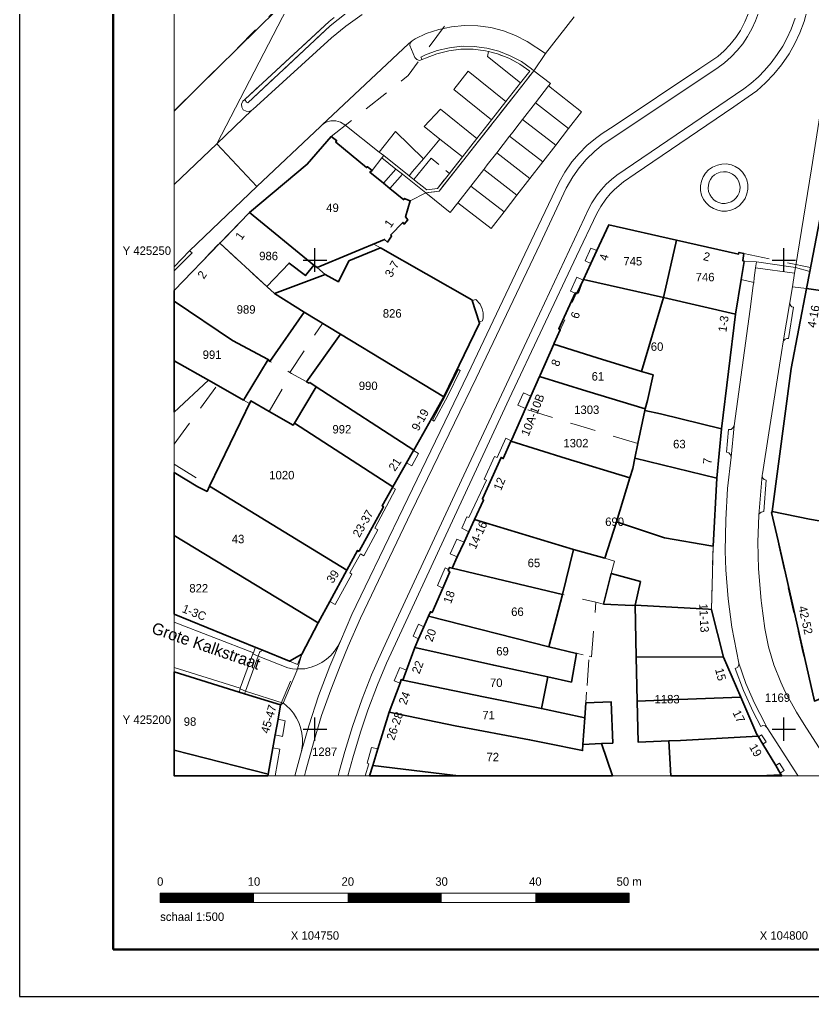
# Model space of a CAD drawing. Header units: metres. Extents: x 104718 to 105139, y 425172 to 425468.
# Drawn here: x 104718.5 to 104803.2, y 425171.5 to 425275.6 of the extents above; entities that cross this region are included whole.
import ezdxf
from ezdxf.enums import TextEntityAlignment as Align

# ---------------------------------------------------------------- set-up
doc = ezdxf.new("R2010")
doc.units = ezdxf.units.M
doc.header["$MEASUREMENT"] = 0
doc.linetypes.add('IE-TERREINAFSCHEIDING_KUNSTMATIG-SO', pattern=[10, 4, 4, -2])
doc.linetypes.add('KG-PERCEEL-SO', pattern=[19, 5.5, -4, 5.5, -4])
for name, color, linetype, lineweight in [('B-XX-AL-COORDINAATPUNT-G', 7, 'Continuous', 25), ('B-XX-AL-COORDINAATPUNT-T', 7, 'Continuous', 25), ('B-XX-AL-TEKENBLAD_DEELKADER-G', 7, 'Continuous', 18), ('B-XX-AL-TEKENBLAD_KADER-G', 7, 'Continuous', 70), ('B-XX-AL-TEKENBLAD_KADER_AFSNIJMARKERING-G', 7, 'Continuous', 25), ('B-XX-AL-TEKENBLAD_SCHAALBALK-G', 7, 'Continuous', 18), ('B-XX-AL-TEKENBLAD_SCHAALBALK-T', 7, 'Continuous', 18), ('B-XX-GR-BEPLANTING_CULTUUR_BODEMBEDEKKER-G', 90, 'Continuous', 18), ('B-XX-GR-STRUIK-G', 90, 'Continuous', 13), ('B-XX-IE-TERREINAFSCHEIDING_KUNSTMATIG_MUUR-G', 90, 'IE-TERREINAFSCHEIDING_KUNSTMATIG-SO', 18), ('B-XX-KG-GRENS_PERCEEL-G', 150, 'KG-PERCEEL-SO', 18), ('B-XX-KG-GRENS_PERCEEL-T', 150, 'KG-PERCEEL-SO', 18), ('B-XX-OG-BEBOUWING-G', 7, 'Continuous', 35), ('B-XX-OG-BEBOUWING_HUISNUMMER-T', 7, 'Continuous', 18), ('B-XX-OG-BEBOUWING_STRAATNAAM-T', 7, 'Continuous', 18), ('B-XX-OG-TERREIN_ERF-G', 7, 'Continuous', 18), ('B-XX-OG-WATER-G', 130, 'Continuous', 18), ('B-XX-VH-GESLOTENVERHARDING_BETON-G', 10, 'Continuous', 18), ('B-XX-VH-OPENVERHARDING-G', 90, 'Continuous', 18)]:
    doc.layers.add(name, color=color, linetype=linetype, lineweight=lineweight)

msp = doc.modelspace()

# ---------------------------------------------------------------- linework, layer by layer
at = {"layer": 'B-XX-AL-COORDINAATPUNT-G', "ltscale": 0.5, "flags": 128}
for points in [[(104750, 425248.75), (104750, 425251.25)], [(104800, 425248.75), (104800, 425251.25)], [(104748.75, 425250), (104751.25, 425250)], [(104798.75, 425250), (104801.25, 425250)], [(104750, 425198.75), (104750, 425201.25)], [(104800, 425198.75), (104800, 425201.25)], [(104748.75, 425200), (104751.25, 425200)], [(104798.75, 425200), (104801.25, 425200)]]:
    msp.add_lwpolyline(points, dxfattribs=at)
at = {"layer": 'B-XX-AL-TEKENBLAD_DEELKADER-G', "ltscale": 0.5}
msp.add_lwpolyline([(104728.5, 425176.5), (105041.5, 425176.5), (105041.5, 425463.5), (104728.5, 425463.5)], close=True, dxfattribs=at)
at = {"layer": 'B-XX-AL-TEKENBLAD_KADER-G', "ltscale": 0.5}
msp.add_lwpolyline([(104728.5, 425176.5), (105134, 425176.5), (105134, 425463.5), (104728.5, 425463.5)], close=True, dxfattribs=at)
at = {"layer": 'B-XX-AL-TEKENBLAD_KADER_AFSNIJMARKERING-G', "ltscale": 0.5}
msp.add_lwpolyline([(104718.5, 425171.5), (105139, 425171.5), (105139, 425468.5), (104718.5, 425468.5)], close=True, dxfattribs=at)
at = {"layer": 'B-XX-AL-TEKENBLAD_SCHAALBALK-G', "const_width": 1}
for points in [[(104733.5, 425182), (104743.5, 425182)], [(104753.5, 425182), (104763.5, 425182)], [(104773.5, 425182), (104783.5, 425182)]]:
    msp.add_lwpolyline(points, dxfattribs=at)
at = {"layer": 'B-XX-AL-TEKENBLAD_SCHAALBALK-G', "ltscale": 0.5}
msp.add_lwpolyline([(104733.5, 425181.5), (104783.5, 425181.5), (104783.5, 425182.5), (104733.5, 425182.5)], close=True, dxfattribs=at)
at = {"layer": 'B-XX-GR-BEPLANTING_CULTUUR_BODEMBEDEKKER-G', "ltscale": 0.5}
msp.add_lwpolyline([(104793.38, 425256.04), (104793.74, 425256.03), (104794.04, 425256.08), (104794.39, 425256.2), (104794.65, 425256.37), (104794.92, 425256.62), (104795.1, 425256.87), (104795.23, 425257.16), (104795.31, 425257.46), (104795.33, 425257.77), (104795.28, 425258.13), (104795.17, 425258.43), (104795.01, 425258.7), (104794.77, 425258.98), (104794.51, 425259.16), (104794.18, 425259.32), (104793.88, 425259.39), (104793.57, 425259.41), (104793.2, 425259.36), (104792.86, 425259.23), (104792.59, 425259.07), (104792.36, 425258.86), (104792.17, 425258.6), (104792.04, 425258.32), (104791.95, 425257.97), (104791.93, 425257.66), (104791.98, 425257.29), (104792.09, 425257), (104792.28, 425256.69), (104792.53, 425256.43), (104792.79, 425256.25), (104793.07, 425256.12)], close=True, dxfattribs=at)
at = {"layer": 'B-XX-GR-STRUIK-G', "ltscale": 0.5}
for points in [[(104797.28, 425199.19), (104797.76, 425198.38), (104798.13, 425198.64), (104797.63, 425199.4)], [(104799.13, 425196.11), (104799.61, 425195.31), (104800.04, 425195.58), (104799.55, 425196.35)]]:
    msp.add_lwpolyline(points, close=True, dxfattribs=at)
at = {"layer": 'B-XX-IE-TERREINAFSCHEIDING_KUNSTMATIG_MUUR-G', "ltscale": 0.5}
msp.add_lwpolyline([(104752.05, 425275.85), (104751.51, 425275.41), (104742.51, 425267.12), (104742.69, 425266.84), (104742.84, 425266.75), (104751.62, 425274.97), (104753.32, 425276.32)], dxfattribs=at)
for points in [[(104773.1, 425270.39), (104772.01, 425271.15), (104770.83, 425271.78), (104769.6, 425272.26), (104768.31, 425272.59), (104766.99, 425272.76), (104765.66, 425272.78), (104764.34, 425272.63), (104763.04, 425272.33), (104761.79, 425271.87), (104761.3, 425271.64), (104761.44, 425271.37), (104761.77, 425271.52), (104762.99, 425271.99), (104764.26, 425272.3), (104765.57, 425272.46), (104766.88, 425272.46), (104768.18, 425272.29), (104768.51, 425272.21), (104769.45, 425271.97), (104770.68, 425271.5), (104771.83, 425270.89), (104772.9, 425270.13), (104771.91, 425268.87), (104770.36, 425266.9), (104768.82, 425264.93), (104767.27, 425262.96), (104765.72, 425260.99), (104764.34, 425259.23), (104763.08, 425257.62), (104761.92, 425257.47), (104760.61, 425258.51), (104760.53, 425258.58), (104760.45, 425258.64), (104760.04, 425258.97), (104757.33, 425261.13), (104757.14, 425260.89), (104758.63, 425259.7), (104759.33, 425259.15), (104761.84, 425257.15), (104763.24, 425257.34), (104773.35, 425270.18)], [(104792.06, 425255.74), (104792.48, 425255.48), (104792.96, 425255.3), (104793.39, 425255.22), (104793.9, 425255.22), (104794.34, 425255.31), (104794.81, 425255.5), (104795.23, 425255.78), (104795.59, 425256.15), (104795.86, 425256.57), (104796.05, 425257.04), (104796.15, 425257.54), (104796.14, 425258.04), (104796.04, 425258.53), (104795.87, 425258.94), (104795.59, 425259.35), (104795.23, 425259.71), (104794.8, 425259.98), (104794.4, 425260.14), (104793.9, 425260.24), (104793.4, 425260.23), (104792.91, 425260.12), (104792.4, 425259.9), (104791.98, 425259.61), (104791.63, 425259.25), (104791.39, 425258.87), (104791.2, 425258.4), (104791.11, 425257.91), (104791.12, 425257.4), (104791.23, 425256.91), (104791.44, 425256.45), (104791.7, 425256.09)], [(104793.38, 425256.04), (104793.07, 425256.12), (104792.79, 425256.25), (104792.53, 425256.43), (104792.28, 425256.69), (104792.09, 425257), (104791.98, 425257.29), (104791.93, 425257.66), (104791.95, 425257.97), (104792.04, 425258.32), (104792.17, 425258.6), (104792.36, 425258.86), (104792.59, 425259.07), (104792.86, 425259.23), (104793.2, 425259.36), (104793.57, 425259.41), (104793.88, 425259.39), (104794.18, 425259.32), (104794.51, 425259.16), (104794.77, 425258.98), (104795.01, 425258.7), (104795.17, 425258.43), (104795.28, 425258.13), (104795.33, 425257.77), (104795.31, 425257.46), (104795.23, 425257.16), (104795.1, 425256.87), (104794.92, 425256.62), (104794.65, 425256.37), (104794.39, 425256.2), (104794.04, 425256.08), (104793.74, 425256.03)]]:
    msp.add_lwpolyline(points, close=True, dxfattribs=at)
at = {"layer": 'B-XX-IE-TERREINAFSCHEIDING_KUNSTMATIG_MUUR-G', "ltscale": 0.5, "flags": 128}
for points in [[(104761.44, 425271.37), (104761.3, 425271.64), (104761.79, 425271.87), (104763.04, 425272.33), (104764.34, 425272.63), (104765.66, 425272.78), (104766.99, 425272.76), (104768.31, 425272.59), (104769.6, 425272.26), (104770.83, 425271.78), (104772.01, 425271.15), (104773.1, 425270.39), (104773.35, 425270.18), (104763.24, 425257.34), (104761.84, 425257.15)], [(104771.91, 425268.87), (104772.9, 425270.13), (104771.83, 425270.89), (104770.68, 425271.5), (104769.45, 425271.97), (104768.51, 425272.21), (104768.18, 425272.29), (104766.88, 425272.46), (104765.57, 425272.46), (104764.26, 425272.3), (104762.99, 425271.99), (104761.77, 425271.52), (104761.44, 425271.37)], [(104770.36, 425266.9), (104771.91, 425268.87)], [(104768.82, 425264.93), (104770.36, 425266.9)], [(104767.27, 425262.96), (104768.82, 425264.93)], [(104765.72, 425260.99), (104767.27, 425262.96)], [(104757.14, 425260.89), (104757.33, 425261.13)], [(104758.63, 425259.7), (104757.14, 425260.89)], [(104757.33, 425261.13), (104760.04, 425258.97), (104760.45, 425258.64)], [(104760.53, 425258.58), (104762.39, 425260.86), (104764.34, 425259.23)], [(104760.61, 425258.51), (104761.92, 425257.47), (104763.08, 425257.62), (104764.34, 425259.23), (104765.72, 425260.99)], [(104759.33, 425259.15), (104758.63, 425259.7)], [(104761.84, 425257.15), (104759.33, 425259.15)], [(104760.45, 425258.64), (104760.53, 425258.58), (104760.61, 425258.51)]]:
    msp.add_lwpolyline(points, dxfattribs=at)
at = {"layer": 'B-XX-KG-GRENS_PERCEEL-G', "ltscale": 0.5, "flags": 128}
for points in [[(104735, 425265.87), (104748.09, 425278.93), (104745.3, 425285.28), (104741.93, 425293.29), (104735.43, 425300.98), (104736.75, 425302.48), (104738.65, 425304.91)], [(104751.74, 425263.17), (104759.94, 425269.68), (104771.71, 425285.62)], [(104743.03, 425255.05), (104743.14, 425255.16), (104749.17, 425260.22), (104751.74, 425263.17)], [(104751.74, 425263.17), (104752.3, 425262.75), (104752.21, 425262.57), (104755.48, 425259.86), (104755.6, 425259.95), (104756.1, 425259.55), (104755.86, 425259.35), (104759.47, 425256.42), (104759.53, 425256.57), (104760.15, 425256.3), (104759.66, 425254.6), (104759.89, 425254.3), (104759.53, 425253.83), (104759.38, 425254.01), (104758.09, 425252.68), (104758.18, 425252.53), (104757.75, 425251.91), (104757.43, 425252.19), (104756.27, 425251.7)], [(104802.84, 425249.19), (104804.65, 425258.57)], [(104739.84, 425251.8), (104743.03, 425255.05)], [(104743.03, 425255.05), (104749.87, 425249.44), (104750.22, 425249.19)], [(104778.63, 425247.93), (104781.32, 425253.75), (104788.55, 425252.12)], [(104735, 425246.75), (104739.61, 425251.57), (104739.84, 425251.8)], [(104739.84, 425251.8), (104744.87, 425247.16), (104745.7, 425246.44)], [(104750.22, 425249.19), (104756.27, 425251.7)], [(104756.27, 425251.7), (104757, 425251.29)], [(104757, 425251.29), (104766.74, 425245.77), (104767.55, 425243.27)], [(104787.16, 425245.99), (104788.55, 425252.12)], [(104788.55, 425252.12), (104795.17, 425250.63), (104795.2, 425250.81), (104795.73, 425250.71)], [(104794.83, 425244.24), (104795.76, 425249.85), (104795.61, 425249.94), (104795.73, 425250.71)], [(104795.73, 425250.71), (104802.84, 425249.19)], [(104745.7, 425246.44), (104751.08, 425248.44), (104750.22, 425249.19)], [(104802.41, 425246.96), (104802.84, 425249.19)], [(104775.51, 425241.13), (104777.93, 425246.56), (104778.11, 425246.47), (104778.63, 425247.93)], [(104778.63, 425247.93), (104787.16, 425245.99)], [(104798.74, 425223.21), (104800.77, 425238.43), (104802.41, 425246.96)], [(104802.41, 425246.96), (104808.22, 425246.15), (104808.1, 425245.4), (104808.39, 425245.34), (104808.49, 425245.7), (104811.51, 425245.28)], [(104745.7, 425246.44), (104748.86, 425244.44), (104750.8, 425243.25)], [(104787.16, 425245.99), (104794.83, 425244.24)], [(104735, 425245.61), (104741.21, 425241.43), (104745, 425239.39), (104745.2, 425239.18), (104747.32, 425238.02)], [(104793.36, 425232.02), (104794.83, 425244.24)], [(104747.32, 425238.02), (104750.8, 425243.25)], [(104750.8, 425243.25), (104752.71, 425242.08), (104763.75, 425235.43)], [(104767.55, 425243.27), (104763.75, 425235.43)], [(104774, 425237.72), (104775.47, 425241.02)], [(104775.47, 425241.02), (104775.51, 425241.13)], [(104775.47, 425241.02), (104780.08, 425239.59), (104786.06, 425237.76)], [(104735, 425239.24), (104739.58, 425236.66)], [(104745.12, 425233.85), (104747.5, 425237.91)], [(104747.32, 425238.02), (104747.5, 425237.91)], [(104747.5, 425237.91), (104749.38, 425236.88), (104749.47, 425236.96), (104750.12, 425236.48), (104760.54, 425229.74)], [(104772.45, 425234.22), (104773.95, 425237.6)], [(104773.95, 425237.6), (104774, 425237.72)], [(104773.95, 425237.6), (104778.99, 425236.03), (104785.21, 425234.13)], [(104786.06, 425237.76), (104785.45, 425235.01)], [(104735, 425230.38), (104739.58, 425236.66)], [(104739.58, 425236.66), (104740.57, 425236.1)], [(104740.57, 425236.1), (104743.22, 425234.59), (104743.37, 425234.88), (104745.12, 425233.85)], [(104760.54, 425229.74), (104763.71, 425235.36), (104763.75, 425235.43)], [(104785.21, 425234.13), (104785.45, 425235.01)], [(104745.12, 425233.85), (104747.69, 425232.4), (104747.81, 425232.6), (104758.31, 425225.82)], [(104770.98, 425230.88), (104772.38, 425234.07), (104772.41, 425234.13)], [(104772.41, 425234.13), (104772.45, 425234.22)], [(104784.42, 425230.43), (104777.88, 425232.43), (104772.41, 425234.13)], [(104784.42, 425230.43), (104784.51, 425230.88), (104785.17, 425233.97)], [(104785.17, 425233.97), (104785.21, 425234.13)], [(104785.17, 425233.97), (104786.83, 425233.6), (104793.36, 425232.02)], [(104793.36, 425232.02), (104792.84, 425226.76)], [(104767.02, 425222.35), (104767.98, 425224.41), (104767.86, 425224.53), (104769.84, 425228.95), (104770.08, 425228.83), (104770.9, 425230.69)], [(104770.9, 425230.69), (104770.98, 425230.88)], [(104783.58, 425226.78), (104776.77, 425228.86), (104770.9, 425230.69)], [(104784.1, 425228.88), (104784.4, 425230.35)], [(104784.4, 425230.35), (104784.42, 425230.43)], [(104758.31, 425225.82), (104760.54, 425229.74)], [(104735, 425228.23), (104737.57, 425226.64), (104753.4, 425216.93)], [(104783.88, 425227.79), (104784.1, 425228.88)], [(104784.1, 425228.88), (104792.84, 425226.76)], [(104783.88, 425227.79), (104783.58, 425226.78)], [(104792.46, 425219.51), (104792.84, 425226.76)], [(104753.4, 425216.93), (104754.55, 425219.04), (104754.64, 425218.9), (104757.31, 425223.69), (104757.16, 425223.81), (104758.31, 425225.82)], [(104798.71, 425222.98), (104798.74, 425223.21)], [(104798.74, 425223.21), (104802.74, 425222.38)], [(104764.65, 425217.15), (104767.02, 425222.35)], [(104767.02, 425222.35), (104777.57, 425219.16), (104780.9, 425218.23), (104781.93, 425217.9)], [(104808.17, 425195), (104803.29, 425203.08), (104801.96, 425208.47), (104800.93, 425213), (104798.71, 425222.98)], [(104802.74, 425222.38), (104809.45, 425221.21), (104809.75, 425221.15), (104810.95, 425220.95)], [(104735, 425220.64), (104740.09, 425217.56), (104750.35, 425211.34)], [(104792.27, 425212.76), (104792.46, 425219.51)], [(104781.59, 425216.59), (104781.93, 425217.9)], [(104750.35, 425211.34), (104753.4, 425216.93)], [(104762.11, 425212.03), (104762.31, 425212.5), (104762.49, 425212.41), (104764.38, 425216.77), (104764.21, 425216.89), (104764.36, 425217.24), (104764.65, 425217.15)], [(104764.65, 425217.15), (104776.39, 425214.35), (104779.95, 425213.54)], [(104781.59, 425216.59), (104780.78, 425213.32)], [(104779.48, 425207.71), (104779.95, 425213.54)], [(104779.95, 425213.54), (104780.78, 425213.32)], [(104780.78, 425213.32), (104783.85, 425213.17), (104784.15, 425213.2), (104792.27, 425212.76)], [(104792.27, 425212.76), (104793.53, 425207.71), (104794.49, 425205.47), (104797.13, 425199.42), (104798.48, 425197.21), (104799.72, 425195.14)], [(104735, 425212.24), (104747.28, 425207.24)], [(104760.65, 425208.68), (104762.11, 425212.03)], [(104762.11, 425212.03), (104774.93, 425208.77), (104777.99, 425208.05), (104779.24, 425207.77)], [(104748.6, 425207.97), (104750.35, 425211.34)], [(104759.38, 425205.21), (104760.65, 425208.68)], [(104760.65, 425208.68), (104769.07, 425206.8), (104779.02, 425204.65)], [(104748.15, 425206.9), (104748.6, 425207.97)], [(104779.02, 425204.65), (104779.24, 425207.77)], [(104779.24, 425207.77), (104779.48, 425207.71)], [(104746.34, 425202.57), (104748.15, 425206.9)], [(104747.28, 425207.24), (104748.15, 425206.9)], [(104735, 425206.09), (104746.34, 425202.57)], [(104757.92, 425201.81), (104757.95, 425201.89), (104759.2, 425205.27), (104759.38, 425205.21)], [(104759.38, 425205.21), (104768.15, 425203.39), (104774.86, 425202.04), (104776.61, 425201.66), (104778.78, 425201.21)], [(104778.78, 425201.21), (104779.02, 425204.65)], [(104745.02, 425195.18), (104746.34, 425202.57)], [(104756.16, 425196.11), (104757.92, 425201.81)], [(104757.92, 425201.81), (104764.96, 425200.35), (104772.89, 425198.87), (104774.64, 425198.5), (104778.54, 425197.71), (104778.58, 425198.37)], [(104778.58, 425198.37), (104778.78, 425201.21)], [(104778.58, 425198.37), (104780.55, 425198.45), (104781.72, 425195)], [(104735, 425197.77), (104745.02, 425195.18)], [(104755.81, 425195), (104756.16, 425196.11)], [(104756.16, 425196.11), (104764.69, 425195.09), (104765.33, 425195)], [(104744.99, 425195), (104745.02, 425195.18)], [(104797.41, 425195), (104799.72, 425195.14)], [(104799.72, 425195.14), (104799.81, 425195)]]:
    msp.add_lwpolyline(points, dxfattribs=at)
at = {"layer": 'B-XX-OG-BEBOUWING-G', "ltscale": 0.5}
for points in [[(104756.1, 425259.55), (104755.6, 425259.95), (104755.48, 425259.86), (104752.21, 425262.57), (104752.3, 425262.75), (104751.74, 425263.17), (104749.17, 425260.22), (104743.03, 425255.05), (104749.87, 425249.44), (104750.22, 425249.19), (104757.43, 425252.19), (104757.75, 425251.91), (104758.18, 425252.53), (104758.09, 425252.68), (104759.38, 425254.01), (104759.53, 425253.83), (104759.89, 425254.3), (104759.66, 425254.6), (104760.15, 425256.3), (104759.53, 425256.57), (104759.47, 425256.42), (104757.99, 425257.62), (104757.3, 425258.18), (104755.86, 425259.35)], [(104802.41, 425246.96), (104808.22, 425246.15), (104808.1, 425245.4), (104808.39, 425245.34), (104808.49, 425245.7), (104811.51, 425245.28), (104813.75, 425259.31), (104806.34, 425260.04), (104806.31, 425259.6), (104804.65, 425258.57), (104802.76, 425248.78)], [(104743.03, 425255.05), (104739.84, 425251.8), (104744.87, 425247.16), (104747.25, 425249.67), (104748.99, 425248.34), (104749.87, 425249.44)], [(104788.55, 425252.12), (104781.32, 425253.75), (104780.05, 425251), (104779.42, 425249.64), (104778.63, 425247.93), (104787.16, 425245.99)], [(104745.7, 425246.44), (104744.87, 425247.16), (104739.84, 425251.8), (104735, 425246.75), (104735, 425245.61), (104741.21, 425241.43), (104745, 425239.39), (104745.2, 425239.18), (104748.86, 425244.44)], [(104752.71, 425242.08), (104763.75, 425235.43), (104767.55, 425243.27), (104767.51, 425243.39), (104766.77, 425245.68), (104766.74, 425245.77), (104757, 425251.29), (104753.62, 425249.9), (104752.5, 425247.68), (104751.08, 425248.44), (104745.7, 425246.44), (104748.86, 425244.44)], [(104795.44, 425247.94), (104795.76, 425249.85), (104795.61, 425249.94), (104795.73, 425250.71), (104795.2, 425250.81), (104795.17, 425250.63), (104788.55, 425252.12), (104787.16, 425245.99), (104794.83, 425244.24)], [(104778.6, 425247.86), (104777.94, 425246.43), (104777.76, 425246.49), (104777.74, 425246.45), (104776, 425242.67), (104776.15, 425242.55), (104775.52, 425241.13), (104775.47, 425241.02), (104780.08, 425239.59), (104784.83, 425238.13), (104787.16, 425245.99), (104778.63, 425247.93)], [(104810.9, 425239.66), (104811.6, 425244.92), (104811.46, 425244.95), (104811.51, 425245.28), (104808.49, 425245.7), (104808.39, 425245.34), (104808.1, 425245.4), (104808.22, 425246.15), (104802.41, 425246.96), (104800.77, 425238.43), (104798.74, 425223.2), (104802.74, 425222.38), (104809.75, 425221.16), (104809.76, 425221.12), (104810.46, 425221), (104812.24, 425231.16), (104812.39, 425231.13), (104812.46, 425231.56), (104809.45, 425232.05), (104810.64, 425239.7)], [(104794.83, 425244.24), (104787.16, 425245.99), (104784.83, 425238.13), (104786.06, 425237.76), (104785.45, 425235.01), (104785.21, 425234.13), (104785.17, 425233.97), (104786.83, 425233.6), (104793.36, 425232.02)], [(104745, 425239.39), (104741.21, 425241.43), (104735, 425245.61), (104735, 425239.25), (104738.64, 425237.2), (104740.71, 425236.03), (104742.37, 425235.07), (104742.57, 425235.34)], [(104752.71, 425242.08), (104749.11, 425237.03), (104749.38, 425236.88), (104749.47, 425236.96), (104750.12, 425236.48), (104760.54, 425229.74), (104763.75, 425235.43)], [(104775.47, 425241.02), (104774.01, 425237.72), (104773.95, 425237.59), (104778.99, 425236.03), (104785.21, 425234.13), (104785.45, 425235.01), (104786.06, 425237.76), (104784.83, 425238.13), (104780.08, 425239.59)], [(104735, 425233.79), (104738.64, 425237.2), (104735, 425239.25)], [(104772.45, 425234.19), (104770.98, 425230.88), (104770.91, 425230.73), (104770.9, 425230.69), (104776.77, 425228.86), (104783.58, 425226.78), (104783.88, 425227.79), (104784.1, 425228.88), (104784.42, 425230.43), (104785.17, 425233.97), (104785.21, 425234.13), (104778.99, 425236.03), (104773.95, 425237.59), (104773.02, 425235.48)], [(104750.12, 425236.48), (104747.81, 425232.6), (104758.31, 425225.82), (104759.76, 425228.37), (104760.51, 425229.68), (104760.54, 425229.74)], [(104758.27, 425225.75), (104758.31, 425225.82), (104747.81, 425232.6), (104747.69, 425232.4), (104745.12, 425233.85), (104743.15, 425234.99), (104738.76, 425225.9), (104753.4, 425216.93), (104754.55, 425219.04), (104754.7, 425218.95), (104757.31, 425223.69), (104757.16, 425223.81)], [(104784.1, 425228.88), (104792.84, 425226.76), (104793.36, 425232.02), (104786.83, 425233.6), (104785.17, 425233.97), (104784.42, 425230.43)], [(104777.57, 425219.16), (104780.9, 425218.23), (104782.16, 425222.09), (104783.58, 425226.78), (104776.77, 425228.86), (104770.9, 425230.69), (104770.08, 425228.83), (104769.84, 425228.95), (104767.86, 425224.53), (104767.98, 425224.41), (104767.02, 425222.35)], [(104792.84, 425226.76), (104784.1, 425228.88), (104783.88, 425227.79), (104783.58, 425226.78), (104782.16, 425222.09), (104787.26, 425220.37), (104792.22, 425219.55), (104792.46, 425219.51)], [(104735, 425220.63), (104750.34, 425211.32), (104751.58, 425213.6), (104753.4, 425216.93), (104738.76, 425225.9), (104738.49, 425225.33), (104737.52, 425225.82), (104735, 425227.36)], [(104809.99, 425220.21), (104809.76, 425221.12), (104809.75, 425221.16), (104802.74, 425222.38), (104798.74, 425223.2), (104798.73, 425223.09), (104798.69, 425223.09), (104799.38, 425220.07), (104803.25, 425202.99), (104813.29, 425207.15)], [(104777.57, 425219.16), (104767.02, 425222.35), (104766.42, 425221.04), (104765.9, 425219.91), (104765.18, 425218.36), (104764.62, 425217.15), (104776.39, 425214.35)], [(104744.32, 425208.45), (104747.28, 425207.24), (104748.6, 425207.97), (104750.34, 425211.32), (104735, 425220.63), (104735, 425212.24), (104743.7, 425208.7)], [(104776.39, 425214.35), (104764.62, 425217.15), (104764.36, 425217.24), (104764.25, 425217), (104764.21, 425216.89), (104764.38, 425216.77), (104763.63, 425215.03), (104762.49, 425212.41), (104762.31, 425212.5), (104762.11, 425212.03), (104774.93, 425208.77)], [(104784.71, 425215.72), (104781.59, 425216.59), (104780.78, 425213.32), (104783.85, 425213.17), (104784.15, 425213.2)], [(104792.27, 425212.72), (104792.27, 425212.76), (104791.98, 425212.77), (104784.15, 425213.2), (104784.26, 425207.69), (104793.56, 425207.65)], [(104774.93, 425208.77), (104762.11, 425212.03), (104761.61, 425210.9), (104761.05, 425209.61), (104760.65, 425208.68), (104769.07, 425206.8), (104774.84, 425205.56), (104777.35, 425205.01), (104777.9, 425208.07)], [(104774.84, 425205.56), (104769.07, 425206.8), (104760.65, 425208.68), (104759.77, 425206.27), (104759.38, 425205.21), (104768.15, 425203.39), (104774.14, 425202.18)], [(104793.56, 425207.65), (104784.26, 425207.69), (104784.36, 425202.99), (104788.81, 425203.14), (104795.4, 425203.42)], [(104735, 425197.77), (104745.02, 425195.18), (104745.52, 425198), (104745.77, 425199.38), (104746.07, 425201.06), (104746.34, 425202.57), (104742.49, 425203.77), (104741.91, 425203.95), (104735, 425206.09)], [(104774.14, 425202.18), (104768.15, 425203.39), (104759.38, 425205.21), (104759.2, 425205.27), (104759.07, 425204.91), (104757.92, 425201.81), (104764.96, 425200.35), (104772.89, 425198.87), (104774.64, 425198.5), (104778.54, 425197.71), (104778.58, 425198.37), (104778.78, 425201.21)], [(104795.4, 425203.42), (104788.81, 425203.14), (104784.36, 425202.99), (104784.46, 425198.61), (104787.72, 425198.74), (104788.97, 425198.79), (104797.25, 425199.24), (104797.13, 425199.42)], [(104778.78, 425201.21), (104778.58, 425198.37), (104780.55, 425198.45), (104781.76, 425198.5), (104781.6, 425202.9), (104778.89, 425202.81)], [(104781.72, 425195), (104780.55, 425198.45), (104778.58, 425198.37), (104778.54, 425197.71), (104774.64, 425198.5), (104772.89, 425198.87), (104764.96, 425200.35), (104757.92, 425201.81), (104756.71, 425197.88), (104756.17, 425196.11), (104764.69, 425195.09), (104765.33, 425195)], [(104797.76, 425198.38), (104797.28, 425199.19), (104797.25, 425199.24), (104788.97, 425198.79), (104787.72, 425198.74), (104787.95, 425195), (104797.41, 425195), (104799.72, 425195.14), (104799.61, 425195.31), (104799.13, 425196.11)], [(104744.99, 425195), (104745.02, 425195.18), (104735, 425197.77), (104735, 425195)], [(104765.33, 425195), (104764.69, 425195.09), (104756.17, 425196.11), (104755.82, 425195)], [(104799.8, 425195), (104799.72, 425195.14), (104797.41, 425195)]]:
    msp.add_lwpolyline(points, close=True, dxfattribs=at)
at = {"layer": 'B-XX-OG-TERREIN_ERF-G', "ltscale": 0.5}
for points in [[(104751.08, 425248.44), (104750.22, 425249.19), (104749.87, 425249.44), (104748.99, 425248.34), (104747.25, 425249.67), (104744.87, 425247.16), (104745.7, 425246.44)], [(104735, 425227.36), (104737.52, 425225.82), (104738.49, 425225.33), (104738.76, 425225.9), (104743.15, 425234.99), (104745.12, 425233.85), (104747.69, 425232.4), (104747.81, 425232.6), (104750.12, 425236.48), (104749.47, 425236.96), (104749.38, 425236.88), (104749.11, 425237.03), (104752.71, 425242.08), (104748.86, 425244.44), (104745.2, 425239.18), (104745, 425239.39), (104742.57, 425235.34), (104742.37, 425235.07), (104740.71, 425236.03), (104738.64, 425237.2), (104735, 425233.79)], [(104792.46, 425219.51), (104792.22, 425219.55), (104787.26, 425220.37), (104782.16, 425222.09), (104780.9, 425218.23), (104777.57, 425219.16), (104776.39, 425214.35), (104774.93, 425208.77), (104777.9, 425208.07), (104777.35, 425205.01), (104774.84, 425205.56), (104774.14, 425202.18), (104778.78, 425201.21), (104778.89, 425202.81), (104781.6, 425202.9), (104781.76, 425198.5), (104780.55, 425198.45), (104781.72, 425195), (104787.95, 425195), (104787.72, 425198.74), (104784.46, 425198.61), (104784.36, 425202.99), (104784.26, 425207.69), (104784.15, 425213.2), (104791.98, 425212.77), (104792.27, 425212.76), (104792.34, 425215.34)], [(104784.15, 425213.2), (104783.85, 425213.17), (104780.78, 425213.32), (104781.59, 425216.59), (104784.71, 425215.72)]]:
    msp.add_lwpolyline(points, close=True, dxfattribs=at)
at = {"layer": 'B-XX-OG-WATER-G', "ltscale": 0.5}
msp.add_lwpolyline([(104735, 425265.9), (104737.54, 425268.43), (104748.02, 425278.77), (104741.71, 425293.39), (104737.21, 425298.87), (104735.43, 425300.98), (104735.45, 425301.01), (104735.29, 425301.21), (104742.78, 425310.03), (104755.67, 425300.31), (104754.3, 425298.64), (104768.62, 425288.38), (104775.61, 425283.32), (104779.38, 425280.38), (104779.39, 425281.03), (104783.9, 425286.91), (104735, 425333.91)], close=True, dxfattribs=at)
at = {"layer": 'B-XX-VH-GESLOTENVERHARDING_BETON-G', "ltscale": 0.5}
for points in [[(104780.05, 425251), (104779.43, 425251.28), (104778.81, 425249.91), (104779.42, 425249.64)], [(104778.6, 425247.86), (104777.94, 425248.17), (104777.24, 425246.68), (104777.74, 425246.45), (104777.76, 425246.49), (104777.94, 425246.43)], [(104767.62, 425245.28), (104767.16, 425245.78), (104766.77, 425245.68), (104767.51, 425243.39), (104767.85, 425243.51), (104767.93, 425243.84), (104767.94, 425244.36), (104767.84, 425244.81)], [(104762.53, 425232.92), (104762.72, 425232.83), (104764.16, 425235.53), (104765.47, 425238.22), (104765.3, 425238.32), (104763.96, 425235.62)], [(104773.02, 425235.48), (104772.25, 425235.85), (104771.65, 425234.52), (104772.45, 425234.19)], [(104770.91, 425230.73), (104770.37, 425231.02), (104769.43, 425228.94), (104769.14, 425229.06), (104768.04, 425226.64), (104768.3, 425226.52), (104766.42, 425222.54), (104766.19, 425222.62), (104765.67, 425221.41), (104766.42, 425221.04), (104767.02, 425222.35), (104767.98, 425224.41), (104767.86, 425224.53), (104769.84, 425228.95), (104770.08, 425228.83), (104770.9, 425230.69)], [(104761.05, 425229.37), (104760.51, 425229.68), (104759.76, 425228.37), (104760.32, 425228.07)], [(104753.4, 425216.93), (104751.58, 425213.6), (104752.15, 425213.27), (104753.93, 425216.51), (104753.72, 425216.64), (104754.85, 425218.68), (104755.22, 425218.48), (104756.71, 425221.23), (104756.38, 425221.42), (104758.59, 425225.57), (104758.27, 425225.75), (104757.16, 425223.81), (104757.31, 425223.69), (104754.7, 425218.95), (104754.55, 425219.04)], [(104765.9, 425219.91), (104765.14, 425220.24), (104764.42, 425218.69), (104765.18, 425218.36)], [(104764.38, 425216.77), (104764.21, 425216.89), (104764.25, 425217), (104763.89, 425217.19), (104763.05, 425215.32), (104763.63, 425215.03)], [(104761.61, 425210.9), (104761.05, 425211.19), (104760.48, 425209.92), (104761.05, 425209.61)], [(104759.77, 425206.27), (104759.04, 425206.55), (104758.45, 425205.15), (104759.07, 425204.91), (104759.2, 425205.27), (104759.38, 425205.21)], [(104746.82, 425200.89), (104746.07, 425201.06), (104745.77, 425199.38), (104746.54, 425199.21)], [(104756.71, 425197.88), (104756.04, 425198.02), (104755.56, 425196.38), (104755.76, 425196.31), (104755.35, 425195), (104755.82, 425195), (104756.17, 425196.11)], [(104745.76, 425195), (104746.27, 425197.85), (104745.52, 425198), (104745.02, 425195.18), (104744.99, 425195)]]:
    msp.add_lwpolyline(points, close=True, dxfattribs=at)
at = {"layer": 'B-XX-VH-OPENVERHARDING-G', "ltscale": 0.5}
for points in [[(104735, 425258.04), (104739.53, 425262.37), (104748.03, 425278.79), (104748.02, 425278.77), (104737.54, 425268.43), (104735, 425265.9)], [(104806.16, 425268.11), (104807.24, 425276.1), (104805.59, 425276.46), (104805.57, 425276.44), (104802.94, 425259.72), (104801.25, 425249.22), (104802.76, 425248.78), (104804.65, 425258.57), (104804.95, 425260.18), (104805.27, 425262.56), (104806.03, 425268.13)], [(104771.4, 425273.93), (104770.1, 425274.43), (104768.74, 425274.78), (104767.36, 425274.97), (104765.96, 425275), (104764.57, 425274.87), (104763.2, 425274.58), (104761.87, 425274.14), (104760.68, 425273.58), (104760.35, 425273.36), (104760.16, 425273.16), (104760.11, 425272.88), (104760.64, 425271.6), (104760.85, 425271.36), (104761.14, 425271.26), (104761.44, 425271.37), (104761.3, 425271.64), (104761.79, 425271.87), (104763.04, 425272.33), (104764.34, 425272.63), (104765.66, 425272.78), (104766.99, 425272.76), (104768.31, 425272.59), (104769.6, 425272.26), (104770.83, 425271.78), (104772.01, 425271.15), (104773.1, 425270.39), (104773.35, 425270.18), (104774.58, 425272), (104772.64, 425273.29)], [(104764.81, 425268.18), (104766.32, 425270.14), (104770.36, 425266.9), (104771.91, 425268.87), (104768.39, 425271.7), (104768.51, 425272.21), (104768.18, 425272.29), (104766.88, 425272.46), (104765.57, 425272.46), (104764.26, 425272.3), (104762.99, 425271.99), (104761.77, 425271.52), (104761.44, 425271.37), (104761.14, 425271.26), (104760.85, 425271.36), (104760.64, 425271.6), (104760.11, 425272.88), (104760.16, 425273.16), (104760.35, 425273.36), (104759.96, 425273.04), (104750.76, 425264.41), (104751.17, 425264.68), (104751.68, 425264.85), (104752.22, 425264.85), (104752.74, 425264.7), (104753.2, 425264.4), (104756.86, 425261.5), (104758.6, 425263.69), (104761.57, 425260.8), (104763.01, 425262.5), (104763.32, 425262.89), (104761.64, 425264.22), (104763.37, 425266.08), (104767.27, 425262.96), (104768.82, 425264.93)], [(104768.51, 425272.21), (104768.39, 425271.7), (104771.91, 425268.87), (104772.9, 425270.13), (104771.83, 425270.89), (104770.68, 425271.5), (104769.45, 425271.97)], [(104770.76, 425263.2), (104771.14, 425263.68), (104771.41, 425264.06), (104772.13, 425264.99), (104773.51, 425266.77), (104774.9, 425268.55), (104775.1, 425268.81), (104773.35, 425270.18), (104763.24, 425257.34), (104761.84, 425257.15), (104764.43, 425255.06), (104765.24, 425256.1), (104766.61, 425257.88), (104767.99, 425259.66), (104768.1, 425259.8), (104768.37, 425260.14), (104769.38, 425261.43)], [(104766.32, 425270.14), (104764.81, 425268.18), (104768.82, 425264.93), (104770.36, 425266.9)], [(104774.9, 425268.55), (104773.51, 425266.77), (104777.05, 425264.03), (104778.43, 425265.81)], [(104773.51, 425266.77), (104772.13, 425264.99), (104775.68, 425262.25), (104777.05, 425264.03)], [(104763.37, 425266.08), (104761.64, 425264.22), (104763.32, 425262.89), (104765.72, 425260.99), (104767.27, 425262.96)], [(104735, 425246.75), (104739.84, 425251.8), (104743.03, 425255.05), (104749.17, 425260.22), (104751.74, 425263.17), (104752.3, 425262.75), (104752.21, 425262.57), (104755.48, 425259.86), (104755.6, 425259.95), (104756.1, 425259.55), (104757.14, 425260.89), (104757.33, 425261.13), (104756.86, 425261.5), (104753.2, 425264.4), (104752.74, 425264.7), (104752.22, 425264.85), (104751.68, 425264.85), (104751.17, 425264.68), (104750.76, 425264.41), (104750.58, 425264.24), (104743.79, 425257.85), (104736.61, 425250.98), (104736.92, 425250.78), (104735, 425248.86)], [(104772.13, 425264.99), (104771.41, 425264.06), (104771.14, 425263.68), (104770.76, 425263.2), (104774.3, 425260.47), (104775.68, 425262.25)], [(104758.6, 425263.69), (104756.86, 425261.5), (104757.33, 425261.13), (104760.04, 425258.97), (104760.41, 425259.43), (104761.57, 425260.8)], [(104763.32, 425262.89), (104763.01, 425262.5), (104761.57, 425260.8), (104760.41, 425259.43), (104760.04, 425258.97), (104760.45, 425258.64), (104760.53, 425258.58), (104760.61, 425258.51), (104761.92, 425257.47), (104763.08, 425257.62), (104764.34, 425259.23), (104765.72, 425260.99)], [(104770.76, 425263.2), (104769.38, 425261.43), (104772.92, 425258.69), (104774.3, 425260.47)], [(104739.53, 425262.37), (104735, 425258.04), (104735, 425249.27), (104736.61, 425250.98), (104743.79, 425257.85)], [(104758.63, 425259.7), (104757.14, 425260.89), (104756.1, 425259.55), (104755.86, 425259.35), (104757.3, 425258.18)], [(104769.38, 425261.43), (104768.37, 425260.14), (104768.1, 425259.8), (104767.99, 425259.66), (104771.54, 425256.91), (104772.92, 425258.69)], [(104759.33, 425259.15), (104758.63, 425259.7), (104757.3, 425258.18), (104757.99, 425257.62)], [(104767.99, 425259.66), (104766.61, 425257.88), (104770.17, 425255.13), (104771.54, 425256.91)], [(104792.96, 425255.3), (104792.48, 425255.48), (104792.06, 425255.74), (104791.7, 425256.09), (104791.44, 425256.45), (104791.23, 425256.91), (104791.12, 425257.4), (104791.11, 425257.91), (104791.2, 425258.4), (104791.39, 425258.87), (104791.63, 425259.25), (104791.98, 425259.61), (104792.4, 425259.9), (104792.91, 425260.12), (104793.4, 425260.23), (104793.9, 425260.24), (104794.4, 425260.14), (104794.8, 425259.98), (104795.23, 425259.71), (104795.59, 425259.35), (104795.87, 425258.94), (104796.04, 425258.53), (104796.14, 425258.04), (104796.15, 425257.54), (104796.05, 425257.04), (104795.86, 425256.57), (104795.59, 425256.15), (104795.23, 425255.78), (104794.81, 425255.5), (104794.34, 425255.31), (104793.9, 425255.22), (104793.39, 425255.22)], [(104759.33, 425259.15), (104757.99, 425257.62), (104759.47, 425256.42), (104759.53, 425256.57), (104760.15, 425256.3), (104761.84, 425257.15)], [(104770.17, 425255.13), (104766.61, 425257.88), (104765.24, 425256.1), (104768.79, 425253.35)], [(104735, 425248.86), (104736.92, 425250.78), (104736.61, 425250.98), (104735, 425249.27)], [(104796.99, 425249.16), (104797.08, 425249.8), (104795.76, 425249.85), (104795.44, 425247.94), (104796.79, 425247.61), (104796.85, 425248.11)], [(104801.25, 425249.22), (104797.08, 425249.8), (104796.99, 425249.16), (104801.15, 425248.59)], [(104802.76, 425248.78), (104801.25, 425249.22), (104801.15, 425248.59), (104800.91, 425247.13), (104802.41, 425246.96)], [(104801.49, 425195), (104801.48, 425195.04), (104798.22, 425200.15), (104798.02, 425200.33), (104797.75, 425200.37), (104797.54, 425200.28), (104796.72, 425201.84), (104795.68, 425204.12), (104794.8, 425206.45), (104795.05, 425206.58), (104795.19, 425206.83), (104795.2, 425207.01), (104794.46, 425210.85), (104794.05, 425213.9), (104793.8, 425216.96), (104793.75, 425218.96), (104793.8, 425222.31), (104794, 425225.65), (104794.37, 425228.98), (104794.32, 425229.25), (104794.13, 425229.45), (104793.9, 425229.52), (104794.11, 425231.92), (104794.38, 425231.95), (104794.61, 425232.13), (104794.69, 425232.32), (104796.4, 425244.77), (104796.74, 425247.3), (104796.79, 425247.61), (104795.44, 425247.94), (104794.83, 425244.24), (104793.36, 425232.02), (104792.84, 425226.76), (104792.46, 425219.51), (104792.34, 425215.34), (104792.27, 425212.76), (104792.27, 425212.72), (104793.56, 425207.65), (104795.4, 425203.42), (104797.13, 425199.42), (104797.25, 425199.24), (104797.28, 425199.19), (104797.63, 425199.4), (104798.13, 425198.64), (104797.76, 425198.38), (104799.13, 425196.11), (104799.55, 425196.35), (104800.04, 425195.58), (104799.61, 425195.31), (104799.72, 425195.14), (104799.8, 425195)], [(104801.03, 425244.96), (104800.85, 425245.02), (104800.73, 425245.13), (104800.65, 425245.3), (104800.64, 425245.46), (104799.94, 425241.28), (104800.01, 425241.43), (104800.14, 425241.57), (104800.32, 425241.64), (104800.5, 425241.63)], [(104765.3, 425238.32), (104765.47, 425238.22), (104764.16, 425235.53), (104762.72, 425232.83), (104762.53, 425232.92), (104763.96, 425235.62)], [(104794.69, 425232.32), (104794.61, 425232.13), (104794.38, 425231.95), (104794.11, 425231.92), (104793.9, 425229.52), (104794.13, 425229.45), (104794.32, 425229.25), (104794.37, 425228.98)], [(104798.13, 425226.52), (104797.91, 425226.59), (104797.73, 425226.8), (104797.69, 425227.07), (104797.34, 425222.82), (104797.38, 425222.95), (104797.58, 425223.14), (104797.87, 425223.2)], [(104735, 425212.24), (104735, 425211.41), (104743.44, 425208.14), (104743.63, 425208.67), (104743.7, 425208.7)], [(104743.38, 425208.02), (104743.44, 425208.14), (104735, 425211.41), (104735, 425206.57), (104742.04, 425204.35)], [(104744.13, 425208.27), (104744.23, 425208.22), (104744.32, 425208.45), (104743.7, 425208.7), (104743.63, 425208.67), (104743.44, 425208.14), (104743.38, 425208.02), (104743.95, 425207.79)], [(104744.32, 425208.45), (104744.23, 425208.22), (104744.13, 425208.27), (104743.95, 425207.79), (104747.11, 425206.53), (104747.6, 425206.44), (104748.04, 425206.4), (104748.13, 425206.41), (104748.6, 425207.97), (104747.28, 425207.24)], [(104752.72, 425209.38), (104752.43, 425208.83), (104752.1, 425208.32), (104751.69, 425207.85), (104751.24, 425207.44), (104750.73, 425207.09), (104750.18, 425206.81), (104749.6, 425206.59), (104748.92, 425206.44), (104748.13, 425206.41), (104748.07, 425206.21), (104746.62, 425202.77), (104746.63, 425202.77), (104746.98, 425202.49), (104747.36, 425202.11), (104747.7, 425201.7), (104748.04, 425201.17), (104748.28, 425200.69), (104748.46, 425200.18), (104748.6, 425199.57), (104748.67, 425198.95), (104748.66, 425198.41), (104748.55, 425197.66), (104749.33, 425200.34), (104750.39, 425203.54), (104751.58, 425206.7)], [(104743.95, 425207.79), (104743.38, 425208.02), (104742.04, 425204.35), (104742.01, 425204.28), (104742.59, 425204.04)], [(104748.07, 425206.21), (104748.13, 425206.41), (104748.04, 425206.4), (104747.6, 425206.44), (104747.11, 425206.53), (104743.95, 425207.79), (104742.59, 425204.04), (104746.62, 425202.77)], [(104742.04, 425204.35), (104735, 425206.57), (104735, 425206.09), (104741.91, 425203.95), (104742.01, 425204.28)], [(104795.95, 425204.86), (104795.2, 425207.01), (104795.19, 425206.83), (104795.05, 425206.58), (104794.8, 425206.45), (104795.68, 425204.12), (104796.72, 425201.84), (104797.54, 425200.28), (104797.75, 425200.37), (104798.02, 425200.33), (104798.22, 425200.15), (104798, 425200.57), (104796.87, 425202.75)], [(104742.59, 425204.04), (104742.01, 425204.28), (104741.91, 425203.95), (104742.49, 425203.77)], [(104742.59, 425204.04), (104742.49, 425203.77), (104746.34, 425202.57), (104746.62, 425202.77)], [(104747.86, 425195), (104748.55, 425197.66), (104748.66, 425198.41), (104748.67, 425198.95), (104748.6, 425199.57), (104748.46, 425200.18), (104748.28, 425200.69), (104748.04, 425201.17), (104747.7, 425201.7), (104747.36, 425202.11), (104746.98, 425202.49), (104746.63, 425202.77), (104746.62, 425202.77), (104746.34, 425202.57), (104746.07, 425201.06), (104746.82, 425200.89), (104746.54, 425199.21), (104745.77, 425199.38), (104745.52, 425198), (104746.27, 425197.85), (104745.76, 425195)], [(104801.51, 425195), (104801.48, 425195.04), (104801.49, 425195)]]:
    msp.add_lwpolyline(points, close=True, dxfattribs=at)
for points in [[(104748.03, 425278.79), (104739.53, 425262.37), (104743.28, 425265.96), (104742.98, 425265.83), (104742.65, 425265.85), (104742.36, 425266.02), (104742.19, 425266.3), (104742.17, 425266.63), (104742.3, 425266.93), (104742.51, 425267.12), (104751.51, 425275.41), (104752.05, 425275.85)], [(104755.02, 425276.18), (104753.29, 425274.94), (104751.77, 425273.68), (104743.36, 425266.03), (104743.28, 425265.96), (104739.53, 425262.37), (104743.79, 425257.85), (104750.58, 425264.24), (104750.76, 425264.41), (104759.96, 425273.04), (104760.35, 425273.36), (104760.68, 425273.58), (104761.87, 425274.14), (104763.2, 425274.58), (104764.57, 425274.87), (104765.96, 425275), (104767.36, 425274.97), (104768.74, 425274.78), (104770.1, 425274.43), (104771.4, 425273.93), (104772.64, 425273.29), (104774.58, 425272), (104777.65, 425275.93)], [(104753.32, 425276.32), (104751.62, 425274.97), (104742.84, 425266.75), (104742.69, 425266.84), (104742.51, 425267.12), (104742.3, 425266.93), (104742.17, 425266.63), (104742.19, 425266.3), (104742.36, 425266.02), (104742.65, 425265.85), (104742.98, 425265.83), (104743.28, 425265.96), (104743.36, 425266.03), (104751.77, 425273.68), (104753.29, 425274.94), (104755.02, 425276.18)], [(104796.22, 425276.32), (104795.84, 425275.38), (104795.36, 425274.47), (104794.88, 425273.73), (104794.24, 425272.93), (104793.62, 425272.29), (104792.95, 425271.7), (104792.33, 425271.25), (104791.05, 425270.42), (104781.9, 425264.3), (104780.62, 425263.48), (104779.9, 425262.96), (104779, 425262.2), (104778.16, 425261.37), (104777.4, 425260.46), (104776.65, 425259.37), (104776.04, 425258.29), (104773.41, 425252.78), (104766.3, 425237.83), (104759.41, 425223.55), (104755.37, 425215.18), (104753.95, 425212.2), (104752.72, 425209.38), (104751.58, 425206.7), (104750.39, 425203.54), (104749.33, 425200.34), (104748.55, 425197.66), (104747.86, 425195), (104748.87, 425195), (104749.02, 425195.59), (104749.83, 425198.53), (104750.71, 425201.45), (104751.69, 425204.17), (104752.75, 425206.91), (104753.55, 425208.85), (104754.87, 425211.84), (104760.27, 425223.11), (104767.2, 425237.4), (104774.03, 425251.71), (104776.8, 425257.65), (104777.49, 425258.87), (104778.16, 425259.82), (104778.91, 425260.71), (104779.84, 425261.62), (104780.74, 425262.35), (104792.86, 425270.42), (104793.68, 425271.03), (104794.38, 425271.65), (104795.03, 425272.32), (104795.61, 425273.05), (104796.13, 425273.82), (104796.59, 425274.63), (104796.97, 425275.48), (104797.29, 425276.36)], [(104777.65, 425275.93), (104774.58, 425272), (104773.35, 425270.18), (104775.1, 425268.81), (104774.9, 425268.55), (104778.43, 425265.81), (104777.05, 425264.03), (104775.68, 425262.25), (104774.3, 425260.47), (104772.92, 425258.69), (104771.54, 425256.91), (104770.17, 425255.13), (104768.79, 425253.35), (104765.24, 425256.1), (104764.43, 425255.06), (104761.84, 425257.15), (104760.15, 425256.3), (104759.66, 425254.6), (104759.89, 425254.3), (104759.53, 425253.83), (104759.38, 425254.01), (104758.09, 425252.68), (104758.18, 425252.53), (104757.75, 425251.91), (104757.43, 425252.19), (104750.22, 425249.19), (104751.08, 425248.44), (104752.5, 425247.68), (104753.62, 425249.9), (104757, 425251.29), (104766.74, 425245.77), (104766.77, 425245.68), (104767.16, 425245.78), (104767.62, 425245.28), (104767.84, 425244.81), (104767.94, 425244.36), (104767.93, 425243.84), (104767.85, 425243.51), (104767.51, 425243.39), (104767.55, 425243.27), (104763.75, 425235.43), (104760.54, 425229.74), (104760.51, 425229.68), (104761.05, 425229.37), (104760.32, 425228.07), (104759.76, 425228.37), (104758.31, 425225.82), (104758.27, 425225.75), (104758.59, 425225.57), (104756.38, 425221.42), (104756.71, 425221.23), (104755.22, 425218.48), (104754.85, 425218.68), (104753.72, 425216.64), (104753.93, 425216.51), (104752.15, 425213.27), (104751.58, 425213.6), (104750.34, 425211.32), (104748.6, 425207.97), (104748.13, 425206.41), (104748.92, 425206.44), (104749.6, 425206.59), (104750.18, 425206.81), (104750.73, 425207.09), (104751.24, 425207.44), (104751.69, 425207.85), (104752.1, 425208.32), (104752.43, 425208.83), (104752.72, 425209.38), (104753.95, 425212.2), (104755.37, 425215.18), (104759.41, 425223.55), (104766.3, 425237.83), (104773.41, 425252.78), (104776.04, 425258.29), (104776.65, 425259.37), (104777.4, 425260.46), (104778.16, 425261.37), (104779, 425262.2), (104779.9, 425262.96), (104780.62, 425263.48), (104781.9, 425264.3), (104791.05, 425270.42), (104792.33, 425271.25), (104792.95, 425271.7), (104793.62, 425272.29), (104794.24, 425272.93), (104794.88, 425273.73), (104795.36, 425274.47), (104795.84, 425275.38), (104796.22, 425276.32)], [(104797.29, 425276.36), (104796.97, 425275.48), (104796.59, 425274.63), (104796.13, 425273.82), (104795.61, 425273.05), (104795.03, 425272.32), (104794.38, 425271.65), (104793.68, 425271.03), (104792.86, 425270.42), (104780.74, 425262.35), (104779.84, 425261.62), (104778.91, 425260.71), (104778.16, 425259.82), (104777.49, 425258.87), (104776.8, 425257.65), (104774.03, 425251.71), (104767.2, 425237.4), (104760.27, 425223.11), (104754.87, 425211.84), (104753.55, 425208.85), (104752.75, 425206.91), (104751.69, 425204.17), (104750.71, 425201.45), (104749.83, 425198.53), (104749.02, 425195.59), (104748.87, 425195), (104752.47, 425195), (104752.63, 425195.6), (104753.17, 425197.61), (104753.99, 425200.26), (104755.02, 425203.21), (104756.04, 425205.79), (104757.08, 425208.17), (104758.45, 425211.12), (104759.86, 425214.16), (104766.11, 425227.59), (104773.93, 425244.25), (104778.74, 425254.51), (104779.13, 425255.34), (104779.54, 425256.11), (104780.09, 425256.95), (104780.55, 425257.53), (104781.06, 425258.08), (104781.61, 425258.59), (104782.2, 425259.06), (104795.73, 425268.25), (104796.47, 425268.82), (104797.28, 425269.54), (104797.94, 425270.2), (104798.65, 425271.02), (104799.29, 425271.89), (104799.88, 425272.8), (104800.33, 425273.62), (104800.78, 425274.6), (104801.22, 425275.77)], [(104801.22, 425275.77), (104800.78, 425274.6), (104800.33, 425273.62), (104799.88, 425272.8), (104799.29, 425271.89), (104798.65, 425271.02), (104797.94, 425270.2), (104797.28, 425269.54), (104796.47, 425268.82), (104795.73, 425268.25), (104782.2, 425259.06), (104781.61, 425258.59), (104781.06, 425258.08), (104780.55, 425257.53), (104780.09, 425256.95), (104779.54, 425256.11), (104779.13, 425255.34), (104778.74, 425254.51), (104773.93, 425244.25), (104766.11, 425227.59), (104759.86, 425214.16), (104758.45, 425211.12), (104757.08, 425208.17), (104756.04, 425205.79), (104755.02, 425203.21), (104753.99, 425200.26), (104753.17, 425197.61), (104752.63, 425195.6), (104752.47, 425195), (104753.52, 425195), (104754.03, 425196.93), (104754.86, 425199.67), (104755.65, 425202.03), (104756.66, 425204.71), (104757.62, 425207.01), (104758.12, 425208.09), (104764.42, 425221.67), (104770.71, 425235.22), (104777.9, 425250.4), (104780.07, 425254.97), (104780.47, 425255.71), (104781.01, 425256.5), (104781.47, 425257.05), (104781.89, 425257.48), (104782.43, 425257.96), (104782.9, 425258.32), (104784.14, 425259.17), (104794.66, 425266.33), (104796.21, 425267.38), (104797.1, 425268.05), (104798.05, 425268.89), (104798.93, 425269.81), (104799.74, 425270.79), (104800.55, 425271.97), (104801.18, 425273.08), (104801.71, 425274.23), (104802.15, 425275.43), (104802.5, 425276.65)], [(104802.5, 425276.65), (104802.15, 425275.43), (104801.71, 425274.23), (104801.18, 425273.08), (104800.55, 425271.97), (104799.74, 425270.79), (104798.93, 425269.81), (104798.05, 425268.89), (104797.1, 425268.05), (104796.21, 425267.38), (104794.66, 425266.33), (104784.14, 425259.17), (104782.9, 425258.32), (104782.43, 425257.96), (104781.89, 425257.48), (104781.47, 425257.05), (104781.01, 425256.5), (104780.47, 425255.71), (104780.07, 425254.97), (104777.9, 425250.4), (104770.71, 425235.22), (104764.42, 425221.67), (104758.12, 425208.09), (104757.62, 425207.01), (104756.66, 425204.71), (104755.65, 425202.03), (104754.86, 425199.67), (104754.03, 425196.93), (104753.52, 425195), (104755.35, 425195), (104755.76, 425196.31), (104755.56, 425196.38), (104756.04, 425198.02), (104756.71, 425197.88), (104757.92, 425201.81), (104759.07, 425204.91), (104758.45, 425205.15), (104759.04, 425206.55), (104759.77, 425206.27), (104760.65, 425208.68), (104761.05, 425209.61), (104760.48, 425209.92), (104761.05, 425211.19), (104761.61, 425210.9), (104762.11, 425212.03), (104762.31, 425212.5), (104762.49, 425212.41), (104763.63, 425215.03), (104763.05, 425215.32), (104763.89, 425217.19), (104764.25, 425217), (104764.36, 425217.24), (104764.62, 425217.15), (104765.18, 425218.36), (104764.42, 425218.69), (104765.14, 425220.24), (104765.9, 425219.91), (104766.42, 425221.04), (104765.67, 425221.41), (104766.19, 425222.62), (104766.42, 425222.54), (104768.3, 425226.52), (104768.04, 425226.64), (104769.14, 425229.06), (104769.43, 425228.94), (104770.37, 425231.02), (104770.91, 425230.73), (104770.98, 425230.88), (104772.45, 425234.19), (104771.65, 425234.52), (104772.25, 425235.85), (104773.02, 425235.48), (104773.95, 425237.59), (104774.01, 425237.72), (104775.47, 425241.02), (104775.52, 425241.13), (104776.15, 425242.55), (104776, 425242.67), (104777.74, 425246.45), (104777.24, 425246.68), (104777.94, 425248.17), (104778.6, 425247.86), (104778.63, 425247.93), (104779.42, 425249.64), (104778.81, 425249.91), (104779.43, 425251.28), (104780.05, 425251), (104781.32, 425253.75), (104788.55, 425252.12), (104795.17, 425250.63), (104795.2, 425250.81), (104795.73, 425250.71), (104795.61, 425249.94), (104795.76, 425249.85), (104797.08, 425249.8), (104801.25, 425249.22), (104802.94, 425259.72), (104805.57, 425276.44)], [(104804.32, 425197.13), (104802.15, 425200.5), (104801.33, 425201.81), (104800.14, 425203.98), (104799.66, 425205.01), (104798.94, 425206.86), (104798.37, 425208.78), (104797.96, 425210.72), (104797.62, 425213.44), (104797.58, 425213.7), (104797.29, 425217.1), (104797.22, 425219.92), (104797.34, 425222.82), (104797.69, 425227.07), (104797.71, 425227.21), (104798.39, 425231.57), (104799.76, 425240.15), (104799.94, 425241.28), (104800.64, 425245.46), (104800.91, 425247.13), (104801.15, 425248.59), (104796.99, 425249.16), (104796.85, 425248.11), (104796.79, 425247.61), (104796.74, 425247.3), (104796.4, 425244.77), (104794.69, 425232.32), (104794.37, 425228.98), (104794, 425225.65), (104793.8, 425222.31), (104793.75, 425218.96), (104793.8, 425216.96), (104794.05, 425213.9), (104794.46, 425210.85), (104795.2, 425207.01), (104795.95, 425204.86), (104796.87, 425202.75), (104798, 425200.57), (104798.22, 425200.15), (104801.48, 425195.04), (104801.51, 425195), (104805.72, 425195)], [(104803.25, 425202.99), (104799.38, 425220.07), (104798.69, 425223.09), (104798.73, 425223.09), (104798.74, 425223.2), (104800.77, 425238.43), (104802.41, 425246.96), (104800.91, 425247.13), (104800.64, 425245.46), (104800.65, 425245.3), (104800.73, 425245.13), (104800.85, 425245.02), (104801.03, 425244.96), (104800.5, 425241.63), (104800.32, 425241.64), (104800.14, 425241.57), (104800.01, 425241.43), (104799.94, 425241.28), (104799.76, 425240.15), (104798.39, 425231.57), (104797.71, 425227.21), (104797.69, 425227.07), (104797.73, 425226.8), (104797.91, 425226.59), (104798.13, 425226.52), (104797.87, 425223.2), (104797.58, 425223.14), (104797.38, 425222.95), (104797.34, 425222.82), (104797.22, 425219.92), (104797.29, 425217.1), (104797.58, 425213.7), (104797.62, 425213.44), (104797.96, 425210.72), (104798.37, 425208.78), (104798.94, 425206.86), (104799.66, 425205.01), (104800.14, 425203.98), (104801.33, 425201.81), (104802.15, 425200.5), (104804.32, 425197.13)]]:
    msp.add_lwpolyline(points, dxfattribs=at)

# ---------------------------------------------------------------- texts
at = {"layer": 'B-XX-AL-COORDINAATPUNT-T', "color": 10, "lineweight": 18}
for s, p in [('Y 425250', (104729.5, 425251)), ('Y 425200', (104729.5, 425201))]:
    msp.add_text(s, height=0.9, dxfattribs=at).set_placement(p, align=Align.MIDDLE_LEFT)
for s, p in [('X 104750', (104750, 425178)), ('X 104800', (104800, 425178))]:
    msp.add_text(s, height=0.9, dxfattribs=at).set_placement(p, align=Align.MIDDLE_CENTER)
at = {"layer": 'B-XX-AL-TEKENBLAD_SCHAALBALK-T', "color": 10, "lineweight": 18}
for s, p in [('0', (104733.5, 425183.75)), ('10', (104743.5, 425183.75)), ('20', (104753.5, 425183.75)), ('30', (104763.5, 425183.75)), ('40', (104773.5, 425183.75)), ('50 m', (104783.5, 425183.75))]:
    msp.add_text(s, height=0.9, dxfattribs=at).set_placement(p, align=Align.MIDDLE_CENTER)
msp.add_text('schaal 1:500', height=0.9, dxfattribs=at).set_placement((104733.5, 425180), align=Align.MIDDLE_LEFT)
at = {"layer": 'B-XX-KG-GRENS_PERCEEL-T'}
for s, p in [('49', (104751.87, 425255.57)), ('986', (104745.06, 425250.43)), ('745', (104783.89, 425249.87)), ('746', (104791.6, 425248.18)), ('989', (104742.66, 425244.73)), ('826', (104758.24, 425244.31)), ('60', (104786.48, 425240.77)), ('991', (104739.03, 425239.91)), ('61', (104780.17, 425237.6)), ('990', (104755.68, 425236.59)), ('1303', (104778.98, 425234.04)), ('992', (104752.87, 425231.96)), ('1302', (104777.83, 425230.48)), ('63', (104788.86, 425230.38)), ('1020', (104746.47, 425227.07)), ('690', (104781.95, 425222.1)), ('43', (104741.8, 425220.26)), ('65', (104773.35, 425217.71)), ('822', (104737.61, 425215.01)), ('66', (104771.59, 425212.51)), ('69', (104770, 425208.3)), ('70', (104769.33, 425204.94)), ('1183', (104787.55, 425203.19)), ('1169', (104799.32, 425203.35)), ('98', (104736.68, 425200.8)), ('71', (104768.52, 425201.49)), ('1287', (104751.03, 425197.58)), ('72', (104768.96, 425197.02))]:
    msp.add_text(s, height=0.9, dxfattribs=at).set_placement(p, align=Align.MIDDLE_CENTER)
at = {"layer": 'B-XX-OG-BEBOUWING_HUISNUMMER-T'}
for s, rotation, p in [('1', 54.3, (104757.89, 425253.9)), ('1', 55.4, (104741.99, 425252.58)), ('4', 74.2, (104780.81, 425250.29)), ('2', 346.2, (104791.77, 425250.37)), ('3-7', 60.6, (104758.21, 425249.05)), ('2', 56.3, (104737.97, 425248.43)), ('4-16', 79.1, (104803.16, 425243.99)), ('6', 71.9, (104777.76, 425244.13)), ('1-3', 81.5, (104793.55, 425243.2)), ('8', 67.5, (104775.68, 425239.05)), ('10A-10B', 68.4, (104773.22, 425233.49)), ('9-19', 60.7, (104761.22, 425232.97)), ('21', 55.7, (104758.53, 425228.22)), ('7', 85.9, (104791.85, 425228.57)), ('12', 67.9, (104769.67, 425226.14)), ('23-37', 59.9, (104755.12, 425221.91)), ('14-16', 65.2, (104767.36, 425220.68)), ('39', 56.4, (104751.9, 425216.27)), ('18', 70.8, (104764.3, 425214.08)), ('1-3C', 338.4, (104737.13, 425212.43)), ('11-13', 272.7, (104791.49, 425211.84)), ('42-52', 282.8, (104802.32, 425211.61)), ('20', 70.5, (104762.31, 425210.01)), ('22', 69, (104760.95, 425206.6)), ('15', 284.4, (104793.26, 425205.83)), ('24', 69.8, (104759.54, 425203.3)), ('45-47', 73.7, (104745.06, 425201.07)), ('26-28', 71.5, (104758.51, 425200.33)), ('17', 295.7, (104795.2, 425201.35)), ('19', 299.8, (104796.99, 425197.74))]:
    msp.add_text(s, height=0.9, rotation=rotation, dxfattribs=at).set_placement(p, align=Align.MIDDLE_CENTER)
at = {"layer": 'B-XX-OG-BEBOUWING_STRAATNAAM-T'}
msp.add_text('Grote Kalkstraat', height=1.25, rotation=340.9, dxfattribs=at).set_placement((104738.39, 425208.87), align=Align.MIDDLE_CENTER)

doc.saveas('drawing.dxf')
